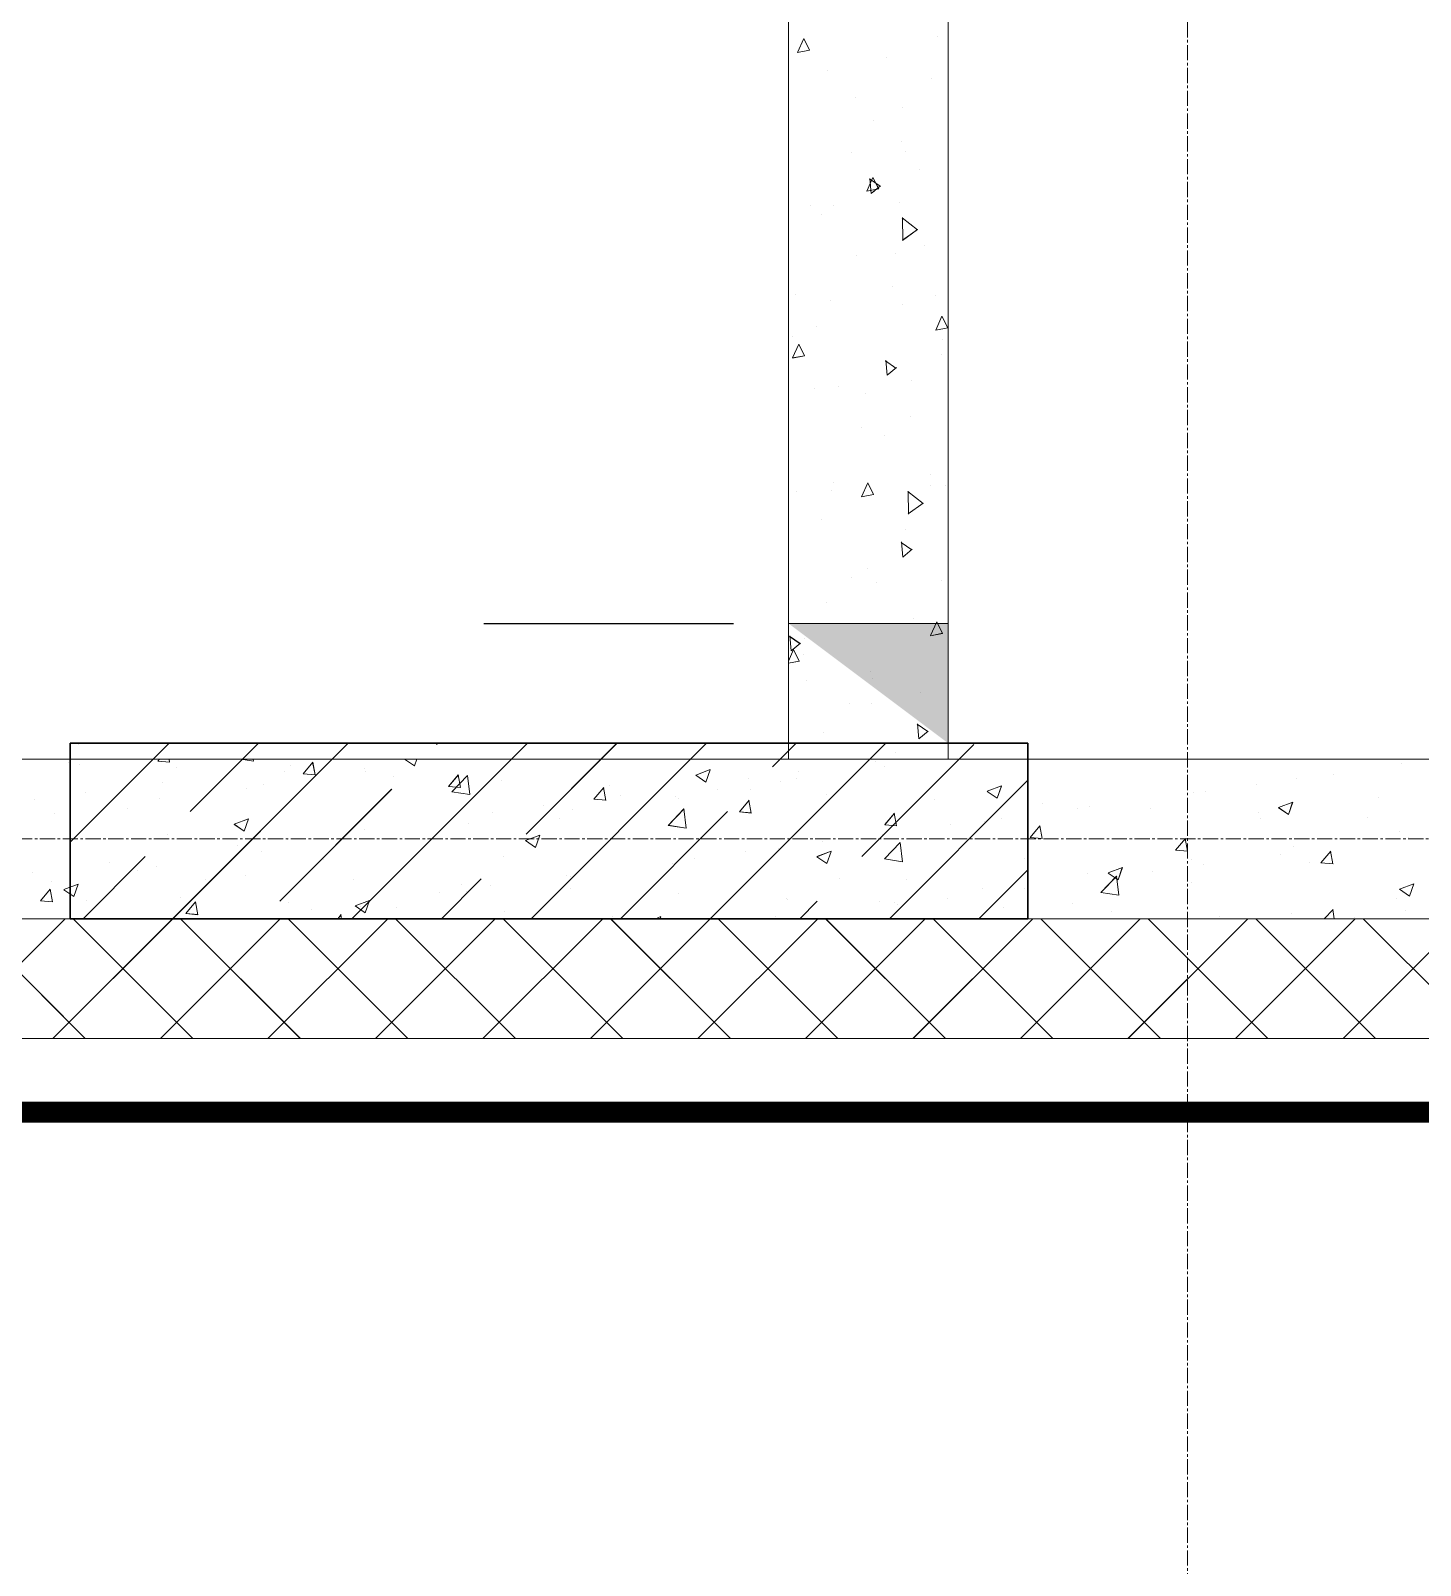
# Model space of a CAD drawing. Header units: millimetres. Extents: x 470010 to 1231400, y -134005 to 421770.
# Drawn here: x 823073 to 824814, y 135303 to 137226 of the extents above; entities that cross this region are included whole.
import ezdxf
from ezdxf.enums import TextEntityAlignment as Align

# ---------------------------------------------------------------- set-up
doc = ezdxf.new("R2010")
doc.units = ezdxf.units.MM
for name, pattern in [('CENTER2', [28.575, 19.05, -3.175, 3.175, -3.175]), ('DASHED', [19.05, 12.7, -6.35]), ('HIDDEN2', [4.7625, 3.175, -1.5875])]:
    doc.linetypes.add(name, pattern=pattern)
doc.layers.get('Defpoints').update_dxf_attribs({"color": 140})
doc.layers.add('АР_Делит', color=120, linetype='Continuous', lineweight=0, plot=False)
for name, color, linetype, lineweight in [('АР_Колонны', 70, 'Continuous', 30), ('АР_Стены ЖБ', 7, 'Continuous', 35), ('АР_Стены ПЕНОблок', 52, 'Continuous', 20), ('АР_Тонкая', 254, 'Continuous', 5), ('АР_Утеплитель', 31, 'Continuous', 0), ('АР_Штриховка', 8, 'Continuous', 0), ('ОВ_Отопление', 30, 'Continuous', 5)]:
    doc.layers.add(name, color=color, linetype=linetype, lineweight=lineweight)
doc.layers.add('РД_Оси_100', color=7, linetype='Continuous', lineweight=0, true_color=0x525252)
doc.styles.add('style1', font='ARIALN.TTF')

# ---------------------------------------------------------------- blocks, each defined once
blk = doc.blocks.new('СОШ_2200_АР_ОСИ_М100_28.05.24')
at = {"layer": 'АР_Делит', "color": 251, "linetype": 'DASHED', "true_color": 0x636466}
blk.add_lwpolyline([(114955, 135155), (114955, -355), (93595.036, -355), (93595.036, 13855), (94145, 13855), (94145, 68320), (66055, 68320), (66055, 13857.73), (83455, 13857.73), (83455, -355), (45245, -355), (45245, 13145), (44695, 13145), (44695, 26755), (45245, 26755), (45245, 68320), (20455, 68320), (20455, 26755), (27955, 26755), (27955, 13145), (-355, 13145), (-355, 100855)], dxfattribs=at)
at = {"layer": 'РД_Оси_100', "color": 251, "linetype": 'CENTER2', "true_color": 0x636466}
blk.add_line((-5954.958, 13500), (29555, 13500), dxfattribs=at)
blk.add_lwpolyline([(17850, 139938.679), (18000, 139538.679), (18000, -6194.092)], dxfattribs=at)
blk = doc.blocks.new('A$C9108343f')
at = {"layer": 'ОВ_Отопление', "linetype": 'Continuous', "lineweight": 5, "true_color": 0x000000}
for points in [[(158504.1, 236849.5), (158304.1, 236849.5), (158404.1, 236774.5)], [(158504.1, 236699.5), (158504.1, 236849.5), (158404.1, 236774.5)]]:
    blk.add_hatch(color=18, dxfattribs=at).paths.add_polyline_path(points, flags=0)
at = {"color": 18, "true_color": 0x000000}
blk.add_line((157922.3, 236849.2, 580), (158235.3, 236849.2, 580), dxfattribs=at)
at = {"layer": 'АР_Колонны', "color": 18, "linetype": 'HIDDEN2', "lineweight": 25, "true_color": 0x000000}
for p, q in [((157404.1, 236699.5), (158604.1, 236699.5)), ((157404.1, 236479.5), (157404.1, 236699.5)), ((158604.1, 236699.5), (158604.1, 236479.5)), ((158604.1, 236479.5), (157404.1, 236479.5))]:
    blk.add_line(p, q, dxfattribs=at)
at = {"layer": 'АР_Колонны', "color": 18, "linetype": 'Continuous', "lineweight": 15, "true_color": 0x000000}
for p, q in [((157404.1, 236699.5), (157404.1, 236479.5)), ((158604.1, 236699.5), (157404.1, 236699.5)), ((158604.1, 236699.5), (157404.1, 236699.5)), ((157404.1, 236699.5), (157404.1, 236479.5)), ((158604.1, 236479.5), (158604.1, 236699.5)), ((158604.1, 236479.5), (158604.1, 236699.5)), ((157404.1, 236479.5), (158604.1, 236479.5)), ((157404.1, 236479.5), (158604.1, 236479.5))]:
    blk.add_line(p, q, dxfattribs=at)
at = {"layer": 'АР_Стены ЖБ', "color": 18, "linetype": 'Continuous', "lineweight": 30, "true_color": 0x000000}
for p, q in [((158604.1, 236699.5), (157404.1, 236699.5)), ((157404.1, 236699.5), (157404.1, 236479.5)), ((158604.1, 236479.5), (158604.1, 236699.5)), ((157404.1, 236479.5), (158604.1, 236479.5))]:
    blk.add_line(p, q, dxfattribs=at)
at = {"layer": 'АР_Стены ПЕНОблок', "color": 18, "linetype": 'Continuous', "lineweight": 20, "true_color": 0x000000}
for p, q in [((158304.1, 244269.5), (158304.1, 236679.5)), ((158504.1, 236679.5), (158504.1, 244269.5)), ((167604.1, 236679.5), (148704.1, 236679.5)), ((158304.1, 236679.5), (158504.1, 236679.5)), ((148704.1, 236479.5), (167604.1, 236479.5))]:
    blk.add_line(p, q, dxfattribs=at)
at = {"layer": 'АР_Тонкая', "color": 18, "linetype": 'Continuous', "lineweight": 5, "true_color": 0x000000}
for p, q in [((167604.1, 236329.5), (148704.1, 236329.5)), ((148704.1, 236249.5), (167604.1, 236249.5)), ((167604.1, 236249.5), (148704.1, 236249.5)), ((148704.1, 236224.5), (167604.1, 236224.5))]:
    blk.add_line(p, q, dxfattribs=at)
at = {"layer": 'АР_Утеплитель', "color": 18, "linetype": 'Continuous', "lineweight": 0, "true_color": 0x000000}
for p, q in [((167604.1, 236479.5), (148704.1, 236479.5)), ((148704.1, 236329.5), (167604.1, 236329.5))]:
    blk.add_line(p, q, dxfattribs=at)
at = {"layer": 'АР_Штриховка', "color": 18, "linetype": 'Continuous', "lineweight": 0, "true_color": 0x000000}
for p, q in [((158315.7, 237564.8), (158323.4, 237582.2)), ((158330.6, 237567.6), (158323.4, 237582.1)), ((158490.7, 237584.4), (158490.7, 237584.4)), ((158315.7, 237564.7), (158330.6, 237567.6)), ((158326.4, 237566.7), (158326.4, 237566.7)), ((158426.9, 237558.9), (158426.9, 237558.9)), ((158353.6, 237541.5), (158353.6, 237541.5)), ((158483.2, 237531.8), (158483.2, 237531.8)), ((158387.8, 237508.1), (158387.8, 237508.1)), ((158411.2, 237479.5), (158411.2, 237479.5)), ((158447.4, 237496.2), (158447.4, 237496.2)), ((158383.2, 237440), (158383.2, 237440)), ((158445.2, 237453.7), (158445.2, 237453.7)), ((158450.5, 237440.8), (158450.5, 237440.8)), ((158402.2, 237390.8), (158409.9, 237408.2)), ((158419, 237397.1), (158405.6, 237406.2)), ((158407.8, 237388), (158406.1, 237407)), ((158417.2, 237393.7), (158410, 237408.2)), ((158468.8, 237417.5), (158468.8, 237417.5)), ((158402.2, 237390.8), (158417.2, 237393.7)), ((158407.8, 237388), (158419.5, 237397.8)), ((158411.4, 237390), (158411.4, 237390)), ((158331.3, 237372.7), (158331.3, 237372.7)), ((158360.7, 237373.5), (158360.7, 237373.5)), ((158443.1, 237377.1), (158443.1, 237377.1)), ((158345.3, 237361.9), (158345.3, 237361.9)), ((158465.9, 237342.6), (158446.8, 237357.6)), ((158447.6, 237329.2), (158447, 237357.8)), ((158447.2, 237329.3), (158465.7, 237342.8)), ((158389, 237310.8), (158389, 237310.8)), ((158438.8, 237312.9), (158438.8, 237312.9)), ((158474, 237322.8), (158474, 237322.8)), ((158435, 237271.9), (158435, 237271.9)), ((158312.9, 237261.6), (158312.9, 237261.6)), ((158356.4, 237254.4), (158356.4, 237254.4)), ((158446.6, 237248.8), (158446.6, 237248.8)), ((158487.8, 237260.1), (158487.8, 237260.1)), ((158488.7, 237216.9), (158496.5, 237234.3)), ((158503.7, 237219.7), (158496.5, 237234.2)), ((158309.7, 237208.5), (158309.7, 237208.5)), ((158338.9, 237221.1), (158338.9, 237221.1)), ((158488.8, 237216.8), (158503.7, 237219.7)), ((158309.2, 237182), (158317, 237199.4)), ((158324.2, 237184.8), (158317, 237199.3)), ((158497.6, 237204.7), (158497.6, 237204.7)), ((158309.2, 237181.9), (158324.2, 237184.8)), ((158438.9, 237169.3), (158425.6, 237178.5)), ((158427.7, 237160.3), (158426, 237179.2)), ((158427.7, 237160.3), (158439.4, 237170.1)), ((158495.6, 237186.2), (158495.6, 237186.2)), ((158458.6, 237153.8), (158458.6, 237153.8)), ((158336.5, 237143.5), (158336.5, 237143.5)), ((158367.3, 237146.6), (158367.3, 237146.6)), ((158401.1, 237137.4), (158401.1, 237137.4)), ((158395.7, 237094.4), (158395.7, 237094.4)), ((158457.7, 237108.1), (158457.7, 237108.1)), ((158424.9, 237084.6), (158424.9, 237084.6)), ((158482.2, 237035.7), (158482.2, 237035.7)), ((158357.7, 237016.3), (158357.7, 237016.3)), ((158360.1, 237025.4), (158360.1, 237025.4)), ((158395.8, 237008.1), (158403.5, 237025.5)), ((158410.7, 237010.9), (158403.5, 237025.4)), ((158482.5, 237022.6), (158482.5, 237022.6)), ((158500.8, 237022.8), (158500.8, 237022.8)), ((158314.3, 237014.7), (158314.3, 237014.7)), ((158395.8, 237008), (158410.7, 237010.9)), ((158473, 236999.7), (158453.9, 237014.8)), ((158454.6, 236986.4), (158454.1, 237015)), ((158454.3, 236986.5), (158472.8, 237000)), ((158345.4, 236979.7), (158345.4, 236979.7)), ((158451.2, 236967.3), (158451.2, 236967.3)), ((158458.8, 236941.6), (158445.5, 236950.8)), ((158447.6, 236932.5), (158446, 236951.5)), ((158447.6, 236932.5), (158459.3, 236942.3)), ((158383.7, 236907.3), (158383.7, 236907.3)), ((158403, 236917.8), (158403, 236917.8)), ((158496.5, 236903.7), (158496.5, 236903.7)), ((158414, 236900.1), (158414, 236900.1)), ((158351.3, 236875.5), (158351.3, 236875.5)), ((158460.6, 236855.8), (158460.6, 236855.8)), ((158482.3, 236834.1), (158490, 236851.5)), ((158497.3, 236836.9), (158490.1, 236851.4)), ((158318.7, 236824), (158305.4, 236833.2)), ((158307.5, 236815), (158305.9, 236834)), ((158307.5, 236815), (158319.2, 236824.8)), ((158324.6, 236830.4), (158324.6, 236830.4)), ((158482.3, 236834), (158497.3, 236837)), ((158304.1, 236802.2), (158310.5, 236816.6)), ((158317.7, 236802.1), (158310.5, 236816.5)), ((158323.2, 236811), (158323.2, 236811)), ((158304.1, 236799.4), (158317.8, 236802.1)), ((158407.3, 236789.3), (158407.3, 236789.3)), ((158327.3, 236777.4), (158327.3, 236777.4)), ((158409.8, 236781), (158409.8, 236781)), ((158380.8, 236749), (158380.8, 236749)), ((158408.1, 236748.8), (158408.1, 236748.8)), ((158470.1, 236762.5), (158470.1, 236762.5)), ((158348.2, 236712.3), (158348.2, 236712.3)), ((158478.7, 236713.9), (158465.4, 236723.1)), ((158467.6, 236704.8), (158465.9, 236723.8)), ((158467.6, 236704.8), (158479.2, 236714.6)), ((157402.2, 236675.2), (157402.2, 236675.2)), ((157415.5, 236672.8), (157415.5, 236672.8)), ((157513.9, 236676.9), (157516.1, 236679.5)), ((157513.9, 236676.9), (157529.1, 236675.6)), ((157528.8, 236675.6), (157528.1, 236679.5)), ((157618, 236679.5), (157633.9, 236677)), ((157633.9, 236676.9), (157633.6, 236679.5)), ((157680.1, 236670.8), (157680.1, 236670.8)), ((157696.1, 236661), (157708.3, 236675.6)), ((157711, 236659.6), (157708, 236675.5)), ((157743.7, 236679.1), (157743.7, 236679.1)), ((157823.2, 236679.5), (157835.7, 236671.1)), ((157835.7, 236671.1), (157838.5, 236679.5)), ((158413.5, 236675.9), (158413.5, 236675.9)), ((158438.4, 236687.1), (158438.4, 236687.1)), ((159072.3, 236673.5), (159072.3, 236673.5)), ((157537.8, 236669.4), (157537.8, 236669.4)), ((157673.3, 236663.7), (157673.3, 236663.7)), ((157696.1, 236661), (157711.3, 236659.7)), ((157772.6, 236667.9), (157772.6, 236667.9)), ((157774.7, 236664), (157774.7, 236664)), ((157808.9, 236658), (157808.9, 236658)), ((157878.3, 236645.1), (157890.5, 236659.7)), ((157882.4, 236638.4), (157902.2, 236659)), ((157893.2, 236643.7), (157890.2, 236659.6)), ((157904.9, 236634.9), (157902.1, 236659)), ((157944.5, 236652.3), (157944.5, 236652.3)), ((158188.1, 236659.2), (158200.7, 236650.7)), ((158188.2, 236659.4), (158206, 236666.3)), ((158200.7, 236650.7), (158205.9, 236666.1)), ((158253.7, 236654.9), (158253.7, 236654.9)), ((158294.1, 236651.7), (158294.1, 236651.7)), ((158314, 236655.3), (158314, 236655.3)), ((158317.3, 236663.3), (158317.3, 236663.3)), ((158424.6, 236669.6), (158424.6, 236669.6)), ((158940.4, 236654.5), (158940.4, 236654.5)), ((158987.1, 236660.1), (158987.1, 236660.1)), ((157423.5, 236637), (157423.5, 236637)), ((157519.7, 236649.6), (157519.7, 236649.6)), ((157624.5, 236642.5), (157624.5, 236642.5)), ((157646.4, 236647.8), (157646.4, 236647.8)), ((157878.3, 236645.1), (157893.5, 236643.7)), ((157882.4, 236638.5), (157904.9, 236635)), ((158060.5, 236629.1), (158072.7, 236643.7)), ((158075.3, 236627.7), (158072.4, 236643.7)), ((158080.1, 236646.5), (158080.1, 236646.5)), ((158093.3, 236633.8), (158093.3, 236633.8)), ((158162.2, 236632.7), (158162.2, 236632.7)), ((158215.7, 236640.8), (158215.7, 236640.8)), ((158351.3, 236635.1), (158351.3, 236635.1)), ((158553.1, 236638.9), (158565.8, 236630.4)), ((158553.2, 236639.1), (158571, 236645.9)), ((158565.8, 236630.4), (158570.9, 236645.7)), ((158812.1, 236638.2), (158812.1, 236638.2)), ((158827.3, 236639), (158827.3, 236639)), ((158890.9, 236647.4), (158890.9, 236647.4)), ((157359.9, 236628.6), (157359.9, 236628.6)), ((157476.3, 236617.1), (157476.3, 236617.1)), ((157516, 236629.9), (157516, 236629.9)), ((157933.5, 236612.7), (157933.5, 236612.7)), ((157997.1, 236621.1), (157997.1, 236621.1)), ((158033.9, 236616.4), (158033.9, 236616.4)), ((158060.5, 236629.1), (158075.6, 236627.8)), ((158153.5, 236596.4), (158173.3, 236617)), ((158165.9, 236629.9), (158165.9, 236629.9)), ((158176, 236592.8), (158173.2, 236617)), ((158242.7, 236613.2), (158254.9, 236627.8)), ((158242.7, 236613.2), (158257.8, 236611.9)), ((158257.5, 236611.8), (158254.6, 236627.7)), ((158486.9, 236629.3), (158486.9, 236629.3)), ((158622.5, 236623.6), (158622.5, 236623.6)), ((158666.9, 236617.9), (158666.9, 236617.9)), ((158681.7, 236620.4), (158681.7, 236620.4)), ((158758.1, 236617.9), (158758.1, 236617.9)), ((158918.2, 236618.7), (158936, 236625.6)), ((158918.2, 236618.6), (158930.8, 236610)), ((158930.8, 236610), (158935.9, 236625.4)), ((159044.1, 236630.9), (159044.1, 236630.9)), ((157384, 236610.9), (157384, 236610.9)), ((157609.6, 236597.7), (157622.3, 236589.1)), ((157609.7, 236597.8), (157627.5, 236604.7)), ((157622.3, 236589.1), (157627.4, 236604.5)), ((157903.5, 236598.5), (157903.5, 236598.5)), ((158017.7, 236604.5), (158017.7, 236604.5)), ((158153.4, 236596.4), (158176, 236592.9)), ((158424.8, 236597.3), (158437.1, 236611.8)), ((158424.8, 236597.2), (158440, 236595.9)), ((158439.7, 236595.9), (158436.8, 236611.8)), ((158507.1, 236596.9), (158507.1, 236596.9)), ((158549.8, 236601.3), (158549.8, 236601.3)), ((158570.7, 236605.2), (158570.7, 236605.2)), ((158607, 236581.3), (158619.3, 236595.9)), ((158621.9, 236579.9), (158619, 236595.8)), ((158893.7, 236612.2), (158893.7, 236612.2)), ((158896, 236605.5), (158896, 236605.5)), ((159029.2, 236606.4), (159029.2, 236606.4)), ((157676.9, 236578.9), (157676.9, 236578.9)), ((157771.6, 236579.5), (157771.6, 236579.5)), ((157773.1, 236591.6), (157773.1, 236591.6)), ((157869.6, 236579), (157869.6, 236579)), ((157974.7, 236577.3), (157987.3, 236568.8)), ((157974.8, 236577.5), (157992.5, 236584.3)), ((157987.3, 236568.8), (157992.5, 236584.1)), ((158346.7, 236575.7), (158346.7, 236575.7)), ((158421.5, 236585.1), (158421.5, 236585.1)), ((158424.6, 236554.3), (158444.3, 236574.9)), ((158447.1, 236550.8), (158444.3, 236574.9)), ((158607, 236581.3), (158622.2, 236580)), ((158747.9, 236580), (158747.9, 236580)), ((158789.2, 236565.4), (158801.5, 236580)), ((158804.1, 236564), (158801.1, 236579.9)), ((159069.2, 236589), (159069.2, 236589)), ((159080.6, 236581), (159080.6, 236581)), ((157613.3, 236570.6), (157613.3, 236570.6)), ((157643.3, 236563.2), (157643.3, 236563.2)), ((158250.5, 236563.1), (158250.5, 236563.1)), ((158291.1, 236567.2), (158291.1, 236567.2)), ((158339.7, 236557), (158352.3, 236548.5)), ((158339.8, 236557.2), (158357.6, 236564)), ((158352.4, 236548.5), (158357.5, 236563.8)), ((158789.2, 236565.4), (158804.4, 236564)), ((158920.2, 236559.9), (158920.2, 236559.9)), ((158937.3, 236569.9), (158937.3, 236569.9)), ((158971.4, 236549.4), (158983.6, 236564)), ((158986.3, 236548), (158983.3, 236564)), ((157356.7, 236536.8), (157356.7, 236536.8)), ((157452.9, 236549.5), (157452.9, 236549.5)), ((157488.3, 236539.7), (157488.3, 236539.7)), ((157512.9, 236545.3), (157512.9, 236545.3)), ((157721.5, 236553.6), (157721.5, 236553.6)), ((158159.1, 236548.1), (158159.1, 236548.1)), ((158186.9, 236554.7), (158186.9, 236554.7)), ((158424.5, 236554.4), (158447.1, 236550.9)), ((158599.8, 236554.6), (158599.8, 236554.6)), ((158678.6, 236535.8), (158678.6, 236535.8)), ((158704.7, 236536.6), (158717.4, 236528.1)), ((158704.8, 236536.8), (158722.6, 236543.6)), ((158717.4, 236528.1), (158722.5, 236543.5)), ((158760.4, 236538.8), (158760.4, 236538.8)), ((158809, 236553.7), (158809, 236553.7)), ((158824, 236547.2), (158824, 236547.2)), ((158956.9, 236549.7), (158956.9, 236549.7)), ((158971.4, 236549.4), (158986.6, 236548.1)), ((157367, 236501.8), (157379.2, 236516.4)), ((157381.9, 236500.4), (157378.9, 236516.4)), ((157381, 236526.3), (157381, 236526.3)), ((157396.3, 236515.9), (157414.1, 236522.7)), ((157408.9, 236507.2), (157414, 236522.6)), ((157573.3, 236528.2), (157573.3, 236528.2)), ((157623.9, 236533.9), (157623.9, 236533.9)), ((157759.5, 236528.2), (157759.5, 236528.2)), ((157895.1, 236522.5), (157895.1, 236522.5)), ((157930.3, 236520.9), (157930.3, 236520.9)), ((158026.5, 236533.6), (158026.5, 236533.6)), ((158030.7, 236516.7), (158030.7, 236516.7)), ((158030.8, 236531.9), (158030.8, 236531.9)), ((158451.6, 236529.2), (158451.6, 236529.2)), ((158546.7, 236516.8), (158546.7, 236516.8)), ((158600, 236517.7), (158600, 236517.7)), ((158695.6, 236512.3), (158715.4, 236532.9)), ((158718.2, 236508.8), (158715.4, 236532.9)), ((158808.8, 236524.3), (158808.8, 236524.3)), ((159069.8, 236516.3), (159082.4, 236507.8)), ((159069.9, 236516.5), (159087.6, 236523.3)), ((159082.4, 236507.8), (159087.6, 236523.1)), ((157367, 236501.8), (157382.2, 236500.5)), ((157396.2, 236515.7), (157408.9, 236507.2)), ((157406.3, 236511.3), (157406.3, 236511.3)), ((157425.2, 236502.7), (157425.2, 236502.7)), ((157541.8, 236505.5), (157541.8, 236505.5)), ((157549.2, 236485.9), (157561.4, 236500.5)), ((157564, 236484.5), (157561.1, 236500.4)), ((157677.4, 236499.8), (157677.4, 236499.8)), ((157761.3, 236495.6), (157779.1, 236502.4)), ((157773.9, 236486.9), (157779.1, 236502.2)), ((157866.7, 236512.6), (157866.7, 236512.6)), ((157900.4, 236514), (157900.4, 236514)), ((158166.2, 236511), (158166.2, 236511)), ((158301.8, 236505.3), (158301.8, 236505.3)), ((158303.5, 236503.8), (158303.5, 236503.8)), ((158418.4, 236500.5), (158418.4, 236500.5)), ((158437.4, 236499.6), (158437.4, 236499.6)), ((158503.8, 236505.1), (158503.8, 236505.1)), ((158660.6, 236498.8), (158660.6, 236498.8)), ((158695.6, 236512.4), (158718.2, 236508.9)), ((159066.1, 236504.4), (159066.1, 236504.4)), ((157247.9, 236329.5), (157397.9, 236479.5)), ((157423.1, 236329.5), (157273.1, 236479.5)), ((157382.6, 236329.5), (157532.6, 236479.5)), ((157557.8, 236329.5), (157407.8, 236479.5)), ((157517.3, 236329.5), (157667.3, 236479.5)), ((157692.6, 236329.5), (157542.6, 236479.5)), ((157549.2, 236485.9), (157564.3, 236484.5)), ((157652, 236329.5), (157802, 236479.5)), ((157827.3, 236329.5), (157677.3, 236479.5)), ((157706.3, 236491.4), (157706.3, 236491.4)), ((157739.4, 236479.5), (157743.6, 236484.5)), ((157744.2, 236479.5), (157743.3, 236484.5)), ((157761.3, 236495.4), (157773.9, 236486.9)), ((157768.5, 236494.9), (157768.5, 236494.9)), ((157786.7, 236329.5), (157936.7, 236479.5)), ((157962, 236329.5), (157812, 236479.5)), ((157813, 236494.1), (157813, 236494.1)), ((157921.4, 236329.5), (158071.4, 236479.5)), ((158096.7, 236329.5), (157946.7, 236479.5)), ((157948.6, 236488.3), (157948.6, 236488.3)), ((158056.1, 236329.5), (158206.1, 236479.5)), ((158231.4, 236329.5), (158081.4, 236479.5)), ((158084.2, 236482.6), (158084.2, 236482.6)), ((158137.5, 236479.5), (158144.2, 236482.1)), ((158143.3, 236479.5), (158144.1, 236481.9)), ((158190.8, 236329.5), (158340.8, 236479.5)), ((158366.1, 236329.5), (158216.1, 236479.5)), ((158288, 236482.6), (158288, 236482.6)), ((158325.5, 236329.5), (158475.5, 236479.5)), ((158500.8, 236329.5), (158350.8, 236479.5)), ((158440.2, 236496.7), (158440.2, 236496.7)), ((158460.2, 236329.5), (158610.2, 236479.5)), ((158635.5, 236329.5), (158485.5, 236479.5)), ((158573, 236493.8), (158573, 236493.8)), ((158594.9, 236329.5), (158744.9, 236479.5)), ((158770.2, 236329.5), (158620.2, 236479.5)), ((158708.6, 236488.1), (158708.6, 236488.1)), ((158729.6, 236329.5), (158879.6, 236479.5)), ((158904.9, 236329.5), (158754.9, 236479.5)), ((158844.2, 236482.4), (158844.2, 236482.4)), ((158864.3, 236329.5), (159014.3, 236479.5)), ((159039.6, 236329.5), (158889.6, 236479.5)), ((158934.2, 236485.4), (158934.2, 236485.4)), ((158975.6, 236479.5), (158986.5, 236490.8)), ((158987.8, 236479.5), (158986.4, 236490.8)), ((158999, 236329.5), (159149, 236479.5)), ((159013.8, 236480.8), (159013.8, 236480.8)), ((159174.3, 236329.5), (159024.3, 236479.5)), ((159077.4, 236489.2), (159077.4, 236489.2)), ((148704.1, 236249.2), (167604.1, 236249.2)), ((148704.1, 236248.2), (167604.1, 236248.2)), ((148704.1, 236247.2), (167604.1, 236247.2)), ((148704.1, 236246.2), (167604.1, 236246.2)), ((148704.1, 236245.2), (167604.1, 236245.2)), ((148704.1, 236244.2), (167604.1, 236244.2)), ((148704.1, 236243.2), (167604.1, 236243.2)), ((148704.1, 236242.2), (167604.1, 236242.2)), ((148704.1, 236241.2), (167604.1, 236241.2)), ((148704.1, 236240.2), (167604.1, 236240.2)), ((148704.1, 236239.2), (167604.1, 236239.2)), ((148704.1, 236238.2), (167604.1, 236238.2)), ((148704.1, 236237.2), (167604.1, 236237.2)), ((148704.1, 236236.2), (167604.1, 236236.2)), ((148704.1, 236235.2), (167604.1, 236235.2)), ((148704.1, 236234.2), (167604.1, 236234.2)), ((148704.1, 236233.2), (167604.1, 236233.2)), ((148704.1, 236232.2), (167604.1, 236232.2)), ((148704.1, 236231.2), (167604.1, 236231.2)), ((148704.1, 236230.2), (167604.1, 236230.2)), ((148704.1, 236229.2), (167604.1, 236229.2)), ((148704.1, 236228.2), (167604.1, 236228.2)), ((148704.1, 236227.2), (167604.1, 236227.2)), ((148704.1, 236226.2), (167604.1, 236226.2)), ((148704.1, 236225.2), (167604.1, 236225.2))]:
    blk.add_line(p, q, dxfattribs=at)
at = {"layer": 'АР_Штриховка', "color": 18, "linetype": 'Continuous', "lineweight": 5, "true_color": 0x000000}
for p, q in [((157404.1, 236575.5), (157528.1, 236699.5)), ((157414.1, 236697.8), (157414.1, 236697.8)), ((157532.6, 236479.5), (157752.6, 236699.5)), ((157554.4, 236613.6), (157640.3, 236699.5)), ((157757.1, 236479.5), (157977.1, 236699.5)), ((157863.1, 236697.8), (157864.8, 236699.5)), ((157975.4, 236585.5), (158089.3, 236699.5)), ((157981.6, 236479.5), (158201.6, 236699.5)), ((158206.1, 236479.5), (158426.1, 236699.5)), ((158284.1, 236669.7), (158313.9, 236699.5)), ((158396.3, 236557.4), (158536.6, 236697.8)), ((157835, 236669.7), (157835, 236669.7)), ((158430.6, 236479.5), (158604.1, 236653)), ((157666.7, 236501.3), (157807, 236641.6)), ((158256, 236641.6), (158256, 236641.6)), ((158093.9, 236479.5), (158227.9, 236613.6)), ((157526.3, 236585.5), (157526.3, 236585.5)), ((157420.3, 236479.5), (157498.3, 236557.4)), ((157947.3, 236557.4), (157947.3, 236557.4)), ((158542.9, 236479.5), (158604.1, 236540.7)), ((157869.3, 236479.5), (157919.2, 236529.4)), ((158368.2, 236529.4), (158368.2, 236529.4)), ((158318.4, 236479.5), (158340.2, 236501.3))]:
    blk.add_line(p, q, dxfattribs=at)
at = {"layer": 'ОВ_Отопление', "color": 18, "linetype": 'Continuous', "lineweight": 9, "true_color": 0x000000}
for p, q in [((158304.1, 236849.5), (158304.1, 236699.5)), ((158504.1, 236849.5), (158304.1, 236849.5)), ((158504.1, 236849.5), (158504.1, 236699.5)), ((158504.1, 236699.5), (158304.1, 236699.5))]:
    blk.add_line(p, q, dxfattribs=at)
at = {"layer": 'РД_Оси_100'}
blk.add_blockref('СОШ_2200_АР_ОСИ_М100_28.05.24', (140804.1, 223079.5), dxfattribs=at)
at = {"layer": 'Defpoints', "color": 18, "true_color": 0x000000, "style": 'style1'}
for p in [(143949.3, 316089.1), (143975, 281639.5), (143890.4, 273244.7), (143840, 264276.8), (143967.8, 254892.4), (12252, 104178.1), (12382.6, 96023.1)]:
    blk.add_attdef('АР-ПОМЕЩЕНИЕ:НАИМЕНОВАНИЕ', text='', height=100, dxfattribs=at).set_placement(p, align=Align.MIDDLE)
at = {"layer": 'Defpoints', "color": 18, "true_color": 0x000000, "style": 'style1', "flags": 8}
for p in [(143951.3, 279099.1), (143848.3, 269251.1), (143875.3, 260094.2), (144049.7, 250824.7), (163419.3, 238153.4), (155897.5, 237966), (183037.2, 237966), (143342.9, 237876.2)]:
    blk.add_attdef('АР-ПОМЕЩЕНИЕ:НАИМЕНОВАНИЕ', text='', height=100, dxfattribs=at).set_placement(p, align=Align.MIDDLE)

msp = doc.modelspace()

# ---------------------------------------------------------------- hatches: boundary and pattern name
at = {"layer": 'ОВ_Отопление', "linetype": 'Continuous', "lineweight": 5, "true_color": 0x000000}
for points in [[(824222.706, 136483.251), (824022.706, 136483.251), (824122.706, 136408.251)], [(824222.706, 136333.251), (824222.706, 136483.251), (824122.706, 136408.251)]]:
    msp.add_hatch(color=18, dxfattribs=at).paths.add_polyline_path(points, flags=0)

# ---------------------------------------------------------------- linework, layer by layer
at = {"color": 18, "true_color": 0x000000}
msp.add_line((823640.939, 136482.982, 580), (823953.929, 136482.982, 580), dxfattribs=at)
at = {"layer": 'АР_Колонны', "color": 18, "linetype": 'HIDDEN2', "lineweight": 25, "true_color": 0x000000}
for p, q in [((823122.706, 136333.251), (824322.706, 136333.251)), ((823122.706, 136113.251), (823122.706, 136333.251)), ((824322.706, 136333.251), (824322.706, 136113.251)), ((824322.706, 136113.251), (823122.706, 136113.251))]:
    msp.add_line(p, q, dxfattribs=at)
at = {"layer": 'АР_Колонны', "color": 18, "linetype": 'Continuous', "lineweight": 15, "true_color": 0x000000}
for p, q in [((823122.706, 136333.251), (823122.706, 136113.251)), ((824322.706, 136333.251), (823122.706, 136333.251)), ((824322.706, 136333.251), (823122.706, 136333.251)), ((823122.706, 136333.251), (823122.706, 136113.251)), ((824322.706, 136113.251), (824322.706, 136333.251)), ((824322.706, 136113.251), (824322.706, 136333.251)), ((823122.706, 136113.251), (824322.706, 136113.251)), ((823122.706, 136113.251), (824322.706, 136113.251))]:
    msp.add_line(p, q, dxfattribs=at)
at = {"layer": 'АР_Стены ЖБ', "color": 18, "linetype": 'Continuous', "lineweight": 30, "true_color": 0x000000}
for p, q in [((824322.706, 136333.251), (823122.706, 136333.251)), ((823122.706, 136333.251), (823122.706, 136113.251)), ((824322.706, 136113.251), (824322.706, 136333.251)), ((823122.706, 136113.251), (824322.706, 136113.251))]:
    msp.add_line(p, q, dxfattribs=at)
at = {"layer": 'АР_Стены ПЕНОблок', "color": 18, "linetype": 'Continuous', "lineweight": 20, "true_color": 0x000000}
for p, q in [((824022.706, 143903.251), (824022.706, 136313.251)), ((824222.706, 136313.251), (824222.706, 143903.251)), ((833322.706, 136313.251), (814422.706, 136313.251)), ((824022.706, 136313.251), (824222.706, 136313.251)), ((814422.706, 136113.251), (833322.706, 136113.251))]:
    msp.add_line(p, q, dxfattribs=at)
at = {"layer": 'АР_Тонкая', "color": 18, "linetype": 'Continuous', "lineweight": 5, "true_color": 0x000000}
for p, q in [((833322.706, 135963.251), (814422.706, 135963.251)), ((814422.706, 135883.251), (833322.706, 135883.251)), ((833322.706, 135883.251), (814422.706, 135883.251)), ((814422.706, 135858.251), (833322.706, 135858.251))]:
    msp.add_line(p, q, dxfattribs=at)
at = {"layer": 'АР_Утеплитель', "color": 18, "linetype": 'Continuous', "lineweight": 0, "true_color": 0x000000}
for p, q in [((833322.706, 136113.251), (814422.706, 136113.251)), ((814422.706, 135963.251), (833322.706, 135963.251))]:
    msp.add_line(p, q, dxfattribs=at)
at = {"layer": 'АР_Штриховка', "color": 18, "linetype": 'Continuous', "lineweight": 0, "true_color": 0x000000}
for p, q in [((824034.267, 137198.538), (824042.015, 137215.941)), ((824049.24, 137201.366), (824042.028, 137215.861)), ((824034.295, 137198.464), (824049.255, 137201.372)), ((824120.807, 137024.596), (824128.555, 137041.999)), ((824135.78, 137027.425), (824128.568, 137041.92)), ((824120.835, 137024.523), (824135.795, 137027.431)), ((824137.578, 137030.818), (824124.243, 137039.999)), ((824126.395, 137021.753), (824124.734, 137040.731)), ((824126.401, 137021.745), (824138.076, 137031.541)), ((824184.5, 136976.318), (824165.459, 136991.391)), ((824166.174, 136962.98), (824165.584, 136991.549)), ((824165.848, 136963.097), (824184.299, 136976.593)), ((824207.347, 136850.655), (824215.095, 136868.058)), ((824207.374, 136850.582), (824222.334, 136853.49)), ((824222.32, 136853.484), (824215.108, 136867.979)), ((824027.827, 136815.76), (824035.575, 136833.163)), ((824042.8, 136818.588), (824035.588, 136833.084)), ((824027.854, 136815.687), (824042.814, 136818.595)), ((824157.502, 136803.087), (824144.167, 136812.269)), ((824146.319, 136794.023), (824144.658, 136813.001)), ((824146.325, 136794.015), (824158, 136803.811)), ((824114.367, 136641.819), (824122.115, 136659.222)), ((824129.34, 136644.647), (824122.128, 136659.142)), ((824114.394, 136641.745), (824129.354, 136644.653)), ((824191.587, 136633.492), (824172.545, 136648.564)), ((824173.261, 136620.153), (824172.67, 136648.722)), ((824172.935, 136620.271), (824191.386, 136633.767)), ((824177.425, 136575.357), (824164.091, 136584.539)), ((824166.242, 136566.293), (824164.582, 136585.271)), ((824166.249, 136566.285), (824177.924, 136576.081)), ((824200.907, 136467.877), (824208.655, 136485.28)), ((824215.879, 136470.706), (824208.668, 136485.201)), ((824037.331, 136457.804), (824023.996, 136466.986)), ((824026.148, 136448.74), (824024.487, 136467.717)), ((824200.934, 136467.804), (824215.894, 136470.712)), ((824022.706, 136435.945), (824029.135, 136450.385)), ((824026.154, 136448.732), (824037.829, 136458.528)), ((824036.36, 136435.811), (824029.148, 136450.306)), ((824022.706, 136433.16), (824036.374, 136435.817)), ((824197.349, 136347.627), (824184.014, 136356.809)), ((824186.166, 136338.563), (824184.506, 136357.54)), ((824186.173, 136338.555), (824197.847, 136348.351)), ((823232.527, 136310.703), (823234.664, 136313.251)), ((823247.405, 136309.309), (823246.678, 136313.251)), ((823336.594, 136313.251), (823352.478, 136310.787)), ((823352.463, 136310.689), (823352.165, 136313.251)), ((823541.814, 136313.251), (823554.313, 136304.82)), ((823554.317, 136304.819), (823557.146, 136313.251)), ((823232.526, 136310.693), (823247.708, 136309.365)), ((823414.71, 136294.754), (823429.892, 136293.426)), ((823414.711, 136294.764), (823426.956, 136309.357)), ((823429.589, 136293.369), (823426.652, 136309.291)), ((823596.896, 136278.825), (823609.141, 136293.418)), ((823601.01, 136272.157), (823620.794, 136292.776)), ((823611.773, 136277.43), (823608.836, 136293.352)), ((823623.542, 136268.647), (823620.736, 136292.769)), ((823906.709, 136293), (823919.344, 136284.478)), ((823906.792, 136293.184), (823924.577, 136300.01)), ((823919.348, 136284.477), (823924.498, 136299.826)), ((823596.895, 136278.815), (823612.077, 136277.487)), ((823779.081, 136262.886), (823791.326, 136277.479)), ((823793.957, 136261.491), (823791.021, 136277.412)), ((824271.823, 136272.841), (824289.608, 136279.668)), ((824284.379, 136264.134), (824289.529, 136279.483)), ((823600.967, 136272.249), (823623.557, 136268.745)), ((823779.08, 136262.876), (823794.262, 136261.547)), ((823961.265, 136246.947), (823973.51, 136261.54)), ((823976.142, 136245.552), (823973.205, 136261.473)), ((824271.74, 136272.657), (824284.374, 136264.135)), ((824636.854, 136252.499), (824654.639, 136259.326)), ((824649.41, 136243.792), (824654.56, 136259.141)), ((823328.345, 136231.603), (823346.13, 136238.43)), ((823340.901, 136222.897), (823346.051, 136238.246)), ((823872.09, 136230.115), (823891.873, 136250.734)), ((823894.621, 136226.605), (823891.815, 136250.727)), ((823961.264, 136246.937), (823976.446, 136245.608)), ((824143.45, 136231.008), (824155.695, 136245.601)), ((824158.326, 136229.613), (824155.389, 136245.534)), ((824636.771, 136252.315), (824649.405, 136243.793)), ((823328.262, 136231.419), (823340.896, 136222.897)), ((823693.376, 136211.261), (823711.161, 136218.087)), ((823705.932, 136202.554), (823711.082, 136217.903)), ((823872.046, 136230.207), (823894.636, 136226.703)), ((824143.449, 136230.998), (824158.631, 136229.669)), ((824325.635, 136215.069), (824337.88, 136229.662)), ((824340.51, 136213.673), (824337.573, 136229.595)), ((823693.293, 136211.077), (823705.927, 136202.555)), ((824058.407, 136190.918), (824076.192, 136197.745)), ((824070.962, 136182.212), (824076.113, 136197.561)), ((824143.169, 136188.073), (824162.952, 136208.692)), ((824165.7, 136184.562), (824162.894, 136208.685)), ((824325.634, 136215.058), (824340.816, 136213.73)), ((824507.818, 136199.119), (824523, 136197.791)), ((824507.819, 136199.13), (824520.065, 136213.723)), ((824522.694, 136197.734), (824519.757, 136213.656)), ((824690.004, 136183.191), (824702.249, 136197.784)), ((824704.878, 136181.795), (824701.941, 136197.716)), ((824058.324, 136190.734), (824070.958, 136182.212)), ((824143.125, 136188.165), (824165.715, 136184.661)), ((824423.438, 136170.576), (824441.222, 136177.403)), ((824435.993, 136161.869), (824441.143, 136177.218)), ((824690.003, 136183.18), (824705.185, 136181.852)), ((824414.248, 136146.03), (824434.031, 136166.649)), ((824423.354, 136170.392), (824435.989, 136161.87)), ((824436.779, 136142.52), (824433.972, 136166.642)), ((823085.585, 136135.586), (823097.831, 136150.179)), ((823100.464, 136134.191), (823097.527, 136150.112)), ((823114.845, 136149.497), (823127.48, 136140.974)), ((823114.929, 136149.68), (823132.713, 136156.507)), ((823127.484, 136140.974), (823132.635, 136156.323)), ((824414.204, 136146.123), (824436.794, 136142.619)), ((824788.385, 136150.05), (824801.02, 136141.528)), ((824788.469, 136150.234), (824806.253, 136157.061)), ((824801.024, 136141.527), (824806.174, 136156.876)), ((823085.585, 136135.575), (823100.767, 136134.247)), ((823267.769, 136119.636), (823282.951, 136118.308)), ((823267.77, 136119.647), (823280.015, 136134.24)), ((823282.648, 136118.252), (823279.711, 136134.173)), ((823479.876, 136129.154), (823492.511, 136120.632)), ((823479.959, 136129.338), (823497.744, 136136.165)), ((823492.515, 136120.631), (823497.665, 136135.98)), ((824694.214, 136113.251), (824705.11, 136124.607)), ((824706.372, 136113.251), (824705.051, 136124.6)), ((822966.496, 135963.251), (823116.496, 136113.251)), ((823141.756, 135963.251), (822991.756, 136113.251)), ((823101.2, 135963.251), (823251.2, 136113.251)), ((823276.459, 135963.251), (823126.459, 136113.251)), ((823235.904, 135963.251), (823385.904, 136113.251)), ((823411.163, 135963.251), (823261.163, 136113.251)), ((823370.608, 135963.251), (823520.608, 136113.251)), ((823545.867, 135963.251), (823395.867, 136113.251)), ((823457.962, 136113.251), (823462.2, 136118.301)), ((823462.814, 136113.251), (823461.895, 136118.234)), ((823505.312, 135963.251), (823655.312, 136113.251)), ((823680.571, 135963.251), (823530.571, 136113.251)), ((823640.015, 135963.251), (823790.015, 136113.251)), ((823815.275, 135963.251), (823665.275, 136113.251)), ((823774.719, 135963.251), (823924.719, 136113.251)), ((823949.979, 135963.251), (823799.979, 136113.251)), ((823856.075, 136113.251), (823862.775, 136115.822)), ((823861.895, 136113.251), (823862.696, 136115.638)), ((823909.423, 135963.251), (824059.423, 136113.251)), ((824084.682, 135963.251), (823934.682, 136113.251)), ((824044.127, 135963.251), (824194.127, 136113.251)), ((824219.386, 135963.251), (824069.386, 136113.251)), ((824178.831, 135963.251), (824328.831, 136113.251)), ((824354.09, 135963.251), (824204.09, 136113.251)), ((824313.535, 135963.251), (824463.535, 136113.251)), ((824488.794, 135963.251), (824338.794, 136113.251)), ((824448.238, 135963.251), (824598.238, 136113.251)), ((824623.498, 135963.251), (824473.498, 136113.251)), ((824582.942, 135963.251), (824732.942, 136113.251)), ((824758.202, 135963.251), (824608.202, 136113.251)), ((824717.646, 135963.251), (824867.646, 136113.251)), ((824892.905, 135963.251), (824742.905, 136113.251)), ((814422.706, 135883), (833322.706, 135883)), ((814422.706, 135882), (833322.706, 135882)), ((814422.706, 135881), (833322.706, 135881)), ((814422.706, 135880), (833322.706, 135880)), ((814422.706, 135879), (833322.706, 135879)), ((814422.706, 135878), (833322.706, 135878)), ((814422.706, 135877), (833322.706, 135877)), ((814422.706, 135876), (833322.706, 135876)), ((814422.706, 135875), (833322.706, 135875)), ((814422.706, 135874), (833322.706, 135874)), ((814422.706, 135873), (833322.706, 135873)), ((814422.706, 135872), (833322.706, 135872)), ((814422.706, 135871), (833322.706, 135871)), ((814422.706, 135870), (833322.706, 135870)), ((814422.706, 135869), (833322.706, 135869)), ((814422.706, 135868), (833322.706, 135868)), ((814422.706, 135867), (833322.706, 135867)), ((814422.706, 135866), (833322.706, 135866)), ((814422.706, 135865), (833322.706, 135865)), ((814422.706, 135864), (833322.706, 135864)), ((814422.706, 135863), (833322.706, 135863)), ((814422.706, 135862), (833322.706, 135862)), ((814422.706, 135861), (833322.706, 135861)), ((814422.706, 135860), (833322.706, 135860)), ((814422.706, 135859), (833322.706, 135859))]:
    msp.add_line(p, q, dxfattribs=at)
at = {"layer": 'АР_Штриховка', "color": 18, "linetype": 'Continuous', "lineweight": 5, "true_color": 0x000000}
for p, q in [((823122.706, 136209.263), (823246.694, 136333.251)), ((823251.2, 136113.251), (823471.2, 136333.251)), ((823273.02, 136247.323), (823358.947, 136333.251)), ((823475.706, 136113.251), (823695.706, 136333.251)), ((823581.716, 136331.513), (823583.453, 136333.251)), ((823693.969, 136219.26), (823807.96, 136333.251)), ((823700.213, 136113.251), (823920.213, 136333.251)), ((823924.719, 136113.251), (824144.719, 136333.251)), ((824002.665, 136303.45), (824032.466, 136333.251)), ((824114.919, 136191.197), (824255.235, 136331.513)), ((823385.273, 136135.07), (823525.589, 136275.387)), ((824149.226, 136113.251), (824322.706, 136286.731)), ((823812.466, 136113.251), (823946.539, 136247.323)), ((823138.947, 136113.251), (823216.893, 136191.197)), ((823587.96, 136113.251), (823637.843, 136163.133)), ((824261.479, 136113.251), (824322.706, 136174.478)), ((824036.972, 136113.251), (824058.792, 136135.07))]:
    msp.add_line(p, q, dxfattribs=at)
at = {"layer": 'ОВ_Отопление', "color": 18, "linetype": 'Continuous', "lineweight": 9, "true_color": 0x000000}
for p, q in [((824022.706, 136483.251), (824022.706, 136333.251)), ((824222.706, 136483.251), (824022.706, 136483.251)), ((824222.706, 136483.251), (824222.706, 136333.251)), ((824222.706, 136333.251), (824022.706, 136333.251))]:
    msp.add_line(p, q, dxfattribs=at)

# ---------------------------------------------------------------- block references
msp.add_blockref('A$C9108343f', (665718.612, -100366.242))
at = {"layer": 'РД_Оси_100'}
msp.add_blockref('СОШ_2200_АР_ОСИ_М100_28.05.24', (806522.706, 122713.251), dxfattribs=at)

doc.saveas('drawing.dxf')
